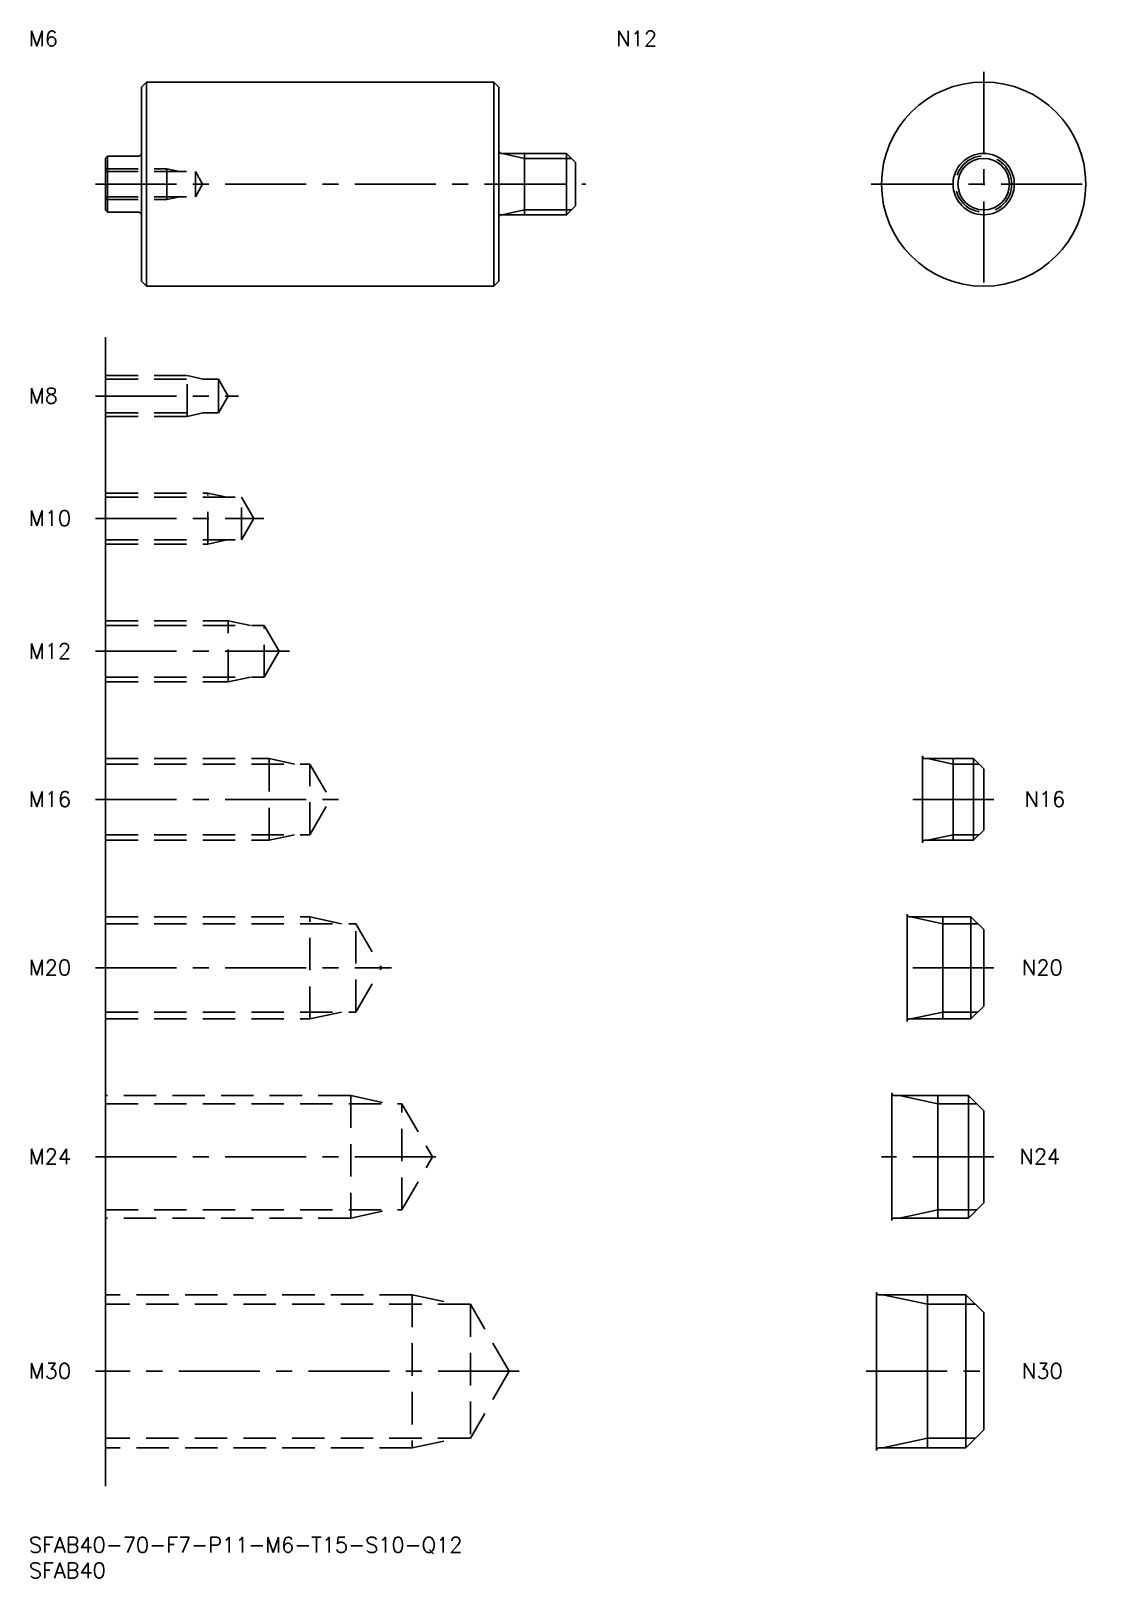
# Model space of a CAD drawing. Extents: x 0 to 209, y -8 to 295.
import ezdxf

# ---------------------------------------------------------------- set-up
doc = ezdxf.new("R2010")
doc.units = 0
doc.header["$LTSCALE"] = 0.5
doc.linetypes.add('CENTER', pattern=[50.8, 31.75, -6.35, 6.35, -6.35])
doc.linetypes.add('DASHED', pattern=[19.05, 12.7, -6.35])
for name, color, linetype in [('MSM_CENTER', 1, 'CENTER'), ('MSM_CONTINUOUS', 7, 'CONTINUOUS'), ('MSM_DASHED', 4, 'DASHED'), ('MSM_NARROW', 5, 'CONTINUOUS'), ('MSM_PART_NUMBER', 7, 'CONTINUOUS')]:
    doc.layers.add(name, color=color, linetype=linetype)
doc.styles.get("Standard").update_dxf_attribs({"font": 'txt.shx', "height": 1, "bigfont": 'bigfont.shx'})

# ---------------------------------------------------------------- blocks, each defined once
blk = doc.blocks.new('*U14')
at = {"layer": 'MSM_PART_NUMBER'}
blk.add_text('SFAB40-70-F7-P11-M6-T15-S10-Q12', height=3, dxfattribs=at).set_placement((0, -3))
blk = doc.blocks.new('*U15')
at = {"layer": 'MSM_PART_NUMBER'}
blk.add_text('SFAB40', height=3, dxfattribs=at).set_placement((0, -8))
blk = doc.blocks.new('*U16')
at = {"layer": 'MSM_PART_NUMBER'}
blk.add_text('M30', height=3, dxfattribs=at).set_placement((0, 31.06))
blk = doc.blocks.new('*U17')
at = {"layer": 'MSM_PART_NUMBER'}
blk.add_text('M24', height=3, dxfattribs=at).set_placement((0, 73.06))
blk = doc.blocks.new('*U18')
at = {"layer": 'MSM_PART_NUMBER'}
blk.add_text('M20', height=3, dxfattribs=at).set_placement((0, 110.06))
blk = doc.blocks.new('*U19')
at = {"layer": 'MSM_PART_NUMBER'}
blk.add_text('M16', height=3, dxfattribs=at).set_placement((0, 143.06))
blk = doc.blocks.new('*U20')
at = {"layer": 'MSM_PART_NUMBER'}
blk.add_text('M12', height=3, dxfattribs=at).set_placement((0, 172.06))
blk = doc.blocks.new('*U21')
at = {"layer": 'MSM_PART_NUMBER'}
blk.add_text('M10', height=3, dxfattribs=at).set_placement((0, 198.06))
blk = doc.blocks.new('*U22')
at = {"layer": 'MSM_PART_NUMBER'}
blk.add_text('M8', height=3, dxfattribs=at).set_placement((0, 222.06))
blk = doc.blocks.new('*U23')
at = {"layer": 'MSM_PART_NUMBER'}
blk.add_text('M6', height=3, dxfattribs=at).set_placement((0, 292))
blk = doc.blocks.new('*U24')
at = {"layer": 'MSM_PART_NUMBER'}
blk.add_text('N12', height=3, dxfattribs=at).set_placement((115, 292))
blk = doc.blocks.new('*U25')
at = {"layer": 'MSM_PART_NUMBER'}
blk.add_text('N30', height=3, dxfattribs=at).set_placement((194.43, 31.06))
blk = doc.blocks.new('*U26')
at = {"layer": 'MSM_PART_NUMBER'}
blk.add_text('N24', height=3, dxfattribs=at).set_placement((193.93, 73.06))
blk = doc.blocks.new('*U27')
at = {"layer": 'MSM_PART_NUMBER'}
blk.add_text('N20', height=3, dxfattribs=at).set_placement((194.43, 110.06))
blk = doc.blocks.new('*U28')
at = {"layer": 'MSM_PART_NUMBER'}
blk.add_text('N16', height=3, dxfattribs=at).set_placement((194.93, 143.06))

msp = doc.modelspace()

# ---------------------------------------------------------------- linework, layer by layer
at = {"layer": 'MSM_CENTER'}
for p, q in [((186.93, 287), (186.93, 243)), ((13, 265), (109, 265)), ((164.93, 265), (208.93, 265)), ((13, 223.5), (41, 223.5)), ((13, 199.5), (46, 199.5)), ((13, 173.5), (51, 173.5)), ((13, 144.5), (61, 144.5)), ((188.93, 144.5), (172.93, 144.5)), ((13, 111.5), (71, 111.5)), ((188.93, 111.5), (169.93, 111.5)), ((13, 74.5), (81, 74.5)), ((188.93, 74.5), (166.93, 74.5)), ((96, 32.5), (13, 32.5)), ((163.93, 32.5), (188.93, 32.5))]:
    msp.add_line(p, q, dxfattribs=at)
at = {"layer": 'MSM_CONTINUOUS'}
for p, q in [((22, 284), (23, 285)), ((23, 285), (23, 245)), ((23, 285), (91, 285)), ((91, 285), (91, 245)), ((91, 285), (92, 284)), ((22, 284), (22, 246)), ((92, 284), (92, 246)), ((15.4, 270.5), (15, 270.1)), ((15, 270.1), (15, 259.9)), ((15.4, 270.5), (21.5, 270.5)), ((15.4, 259.5), (15.4, 270.5)), ((92.5, 271), (105.25, 271)), ((97, 259), (97, 271)), ((105.25, 271), (107, 269.25)), ((105.25, 271), (105.25, 259)), ((107, 260.75), (107, 269.25)), ((105.25, 259), (107, 260.75)), ((15.4, 259.5), (15, 259.9)), ((15.4, 259.5), (21.5, 259.5)), ((92.5, 259), (105.25, 259)), ((22, 246), (23, 245)), ((91, 245), (92, 246)), ((23, 245), (91, 245)), ((15, 235), (15, 10)), ((174.93, 153), (174.93, 136)), ((175.43, 152.5), (184.93, 152.5)), ((180.93, 152.5), (180.93, 136.5)), ((184.93, 152.5), (186.93, 150.5)), ((184.93, 136.5), (184.93, 152.5)), ((186.93, 138.5), (186.93, 150.5)), ((175.43, 136.5), (184.93, 136.5)), ((184.93, 136.5), (186.93, 138.5)), ((171.93, 122), (171.93, 101)), ((172.43, 121.5), (184.43, 121.5)), ((178.93, 121.5), (178.93, 101.5)), ((184.43, 121.5), (186.93, 119)), ((184.43, 121.5), (184.43, 101.5)), ((186.93, 104), (186.93, 119)), ((184.43, 101.5), (186.93, 104)), ((172.43, 101.5), (184.43, 101.5)), ((168.93, 87), (168.93, 62)), ((169.43, 86.5), (183.93, 86.5)), ((177.93, 86.5), (177.93, 62.5)), ((183.93, 86.5), (186.93, 83.5)), ((183.93, 62.5), (183.93, 86.5)), ((186.93, 65.5), (186.93, 83.5)), ((183.93, 62.5), (186.93, 65.5)), ((169.43, 62.5), (183.93, 62.5)), ((165.93, 48), (165.93, 17)), ((183.43, 47.5), (166.43, 47.5)), ((175.93, 47.5), (175.93, 17.5)), ((183.43, 47.5), (186.93, 44)), ((183.43, 17.5), (183.43, 47.5)), ((186.93, 44), (186.93, 21)), ((183.43, 17.5), (186.93, 21)), ((183.43, 17.5), (166.43, 17.5))]:
    msp.add_line(p, q, dxfattribs=at)
for radius in [20, 6]:
    msp.add_circle((186.93, 265), radius, dxfattribs=at)
for centre, start, end in [((21.5, 271), 270, 0), ((92.5, 271.5), 180, 270), ((21.5, 259), 0, 90), ((92.5, 258.5), 90, 180), ((175.43, 153), 180, 270), ((175.43, 136), 90, 180), ((172.43, 122), 180, 270), ((172.43, 101), 90, 180), ((169.43, 87), 180, 270), ((169.43, 62), 90, 180), ((166.43, 48), 180, 270), ((166.43, 17), 90, 180)]:
    msp.add_arc(centre, 0.5, start, end, dxfattribs=at)
at = {"layer": 'MSM_DASHED'}
for p, q in [((15, 268), (27, 268)), ((15, 267.46), (32.58, 267.46)), ((27, 262), (27, 268)), ((27, 268), (29.5, 267.46)), ((32.58, 262.54), (32.58, 267.46)), ((32.58, 267.46), (34, 265)), ((32.58, 262.54), (34, 265)), ((15, 262.54), (32.58, 262.54)), ((15, 262), (27, 262)), ((27, 262), (29.5, 262.54)), ((15, 227.5), (31, 227.5)), ((31, 219.5), (31, 227.5)), ((31, 227.5), (34.13, 226.82)), ((15, 226.82), (37.08, 226.82)), ((37.08, 220.18), (37.08, 226.82)), ((37.08, 226.82), (39, 223.5)), ((37.08, 220.18), (39, 223.5)), ((15, 220.18), (37.08, 220.18)), ((15, 219.5), (31, 219.5)), ((31, 219.5), (34.13, 220.18)), ((15, 204.5), (35, 204.5)), ((15, 203.69), (41.58, 203.69)), ((35, 194.5), (35, 204.5)), ((35, 204.5), (38.75, 203.69)), ((41.58, 195.31), (41.58, 203.69)), ((41.58, 203.69), (44, 199.5)), ((41.58, 195.31), (44, 199.5)), ((15, 195.31), (41.58, 195.31)), ((15, 194.5), (35, 194.5)), ((35, 194.5), (38.75, 195.31)), ((15, 179.5), (39, 179.5)), ((39, 167.5), (39, 179.5)), ((39, 179.5), (43.38, 178.55)), ((15, 178.55), (46.08, 178.55)), ((46.08, 168.45), (46.08, 178.55)), ((46.08, 178.55), (49, 173.5)), ((46.08, 168.45), (49, 173.5)), ((15, 168.45), (46.08, 168.45)), ((15, 167.5), (39, 167.5)), ((39, 167.5), (43.38, 168.45)), ((15, 152.5), (47, 152.5)), ((47, 136.5), (47, 152.5)), ((47, 152.5), (52, 151.42)), ((15, 151.42), (55.01, 151.42)), ((55.01, 137.58), (55.01, 151.42)), ((55.01, 151.42), (59, 144.5)), ((55.01, 137.58), (59, 144.5)), ((15, 137.58), (55.01, 137.58)), ((15, 136.5), (47, 136.5)), ((47, 136.5), (52, 137.58)), ((15, 121.5), (55, 121.5)), ((55, 101.5), (55, 121.5)), ((55, 121.5), (61.25, 120.15)), ((15, 120.15), (64.01, 120.15)), ((64.01, 120.15), (69, 111.5)), ((64.01, 102.85), (64.01, 120.15)), ((64.01, 102.85), (69, 111.5)), ((15, 102.85), (64.01, 102.85)), ((15, 101.5), (55, 101.5)), ((55, 101.5), (61.25, 102.85)), ((63, 86.5), (15, 86.5)), ((15, 84.88), (73.01, 84.88)), ((63, 86.5), (70.5, 84.88)), ((63, 86.5), (63, 62.5)), ((73.01, 64.12), (73.01, 84.88)), ((73.01, 84.88), (79, 74.5)), ((73.01, 64.12), (79, 74.5)), ((15, 64.12), (73.01, 64.12)), ((63, 62.5), (70.5, 64.12)), ((63, 62.5), (15, 62.5)), ((75, 47.5), (15, 47.5)), ((86.43, 45.61), (15, 45.61)), ((75, 47.5), (75, 17.5)), ((75, 47.5), (83.75, 45.61)), ((86.43, 45.61), (86.43, 19.39)), ((94, 32.5), (86.43, 45.61)), ((94, 32.5), (86.43, 19.39)), ((86.43, 19.39), (15, 19.39)), ((75, 17.5), (83.75, 19.39)), ((75, 17.5), (15, 17.5))]:
    msp.add_line(p, q, dxfattribs=at)
msp.add_circle((186.93, 265), 5.5, dxfattribs=at)
at = {"layer": 'MSM_NARROW'}
for p, q in [((97, 270.05), (92.63, 271)), ((97, 270.05), (106.2, 270.05)), ((97, 259.95), (92.63, 259)), ((97, 259.95), (106.2, 259.95)), ((180.93, 151.42), (175.93, 152.5)), ((180.93, 151.42), (186.01, 151.42)), ((180.93, 137.58), (175.93, 136.5)), ((180.93, 137.58), (186.01, 137.58)), ((178.93, 120.15), (172.68, 121.5)), ((178.93, 120.15), (185.79, 120.15)), ((178.93, 102.85), (172.68, 101.5)), ((178.93, 102.85), (185.79, 102.85)), ((177.93, 84.88), (170.43, 86.5)), ((177.93, 84.88), (185.56, 84.88)), ((177.93, 64.12), (170.43, 62.5)), ((177.93, 64.12), (185.56, 64.12)), ((175.93, 45.61), (167.18, 47.5)), ((185.33, 45.61), (175.93, 45.61)), ((175.93, 19.39), (167.18, 17.5)), ((185.33, 19.39), (175.93, 19.39))]:
    msp.add_line(p, q, dxfattribs=at)
msp.add_circle((186.93, 265), 5.05, dxfattribs=at)

# ---------------------------------------------------------------- block references
at = {"layer": 'MSM_CONTINUOUS'}
for name in ['*U23', '*U24', '*U22', '*U21', '*U20', '*U19', '*U28', '*U18', '*U27', '*U17', '*U26', '*U16', '*U25', '*U14', '*U15']:
    msp.add_blockref(name, (0, 0), dxfattribs=at)

doc.saveas('drawing.dxf')
